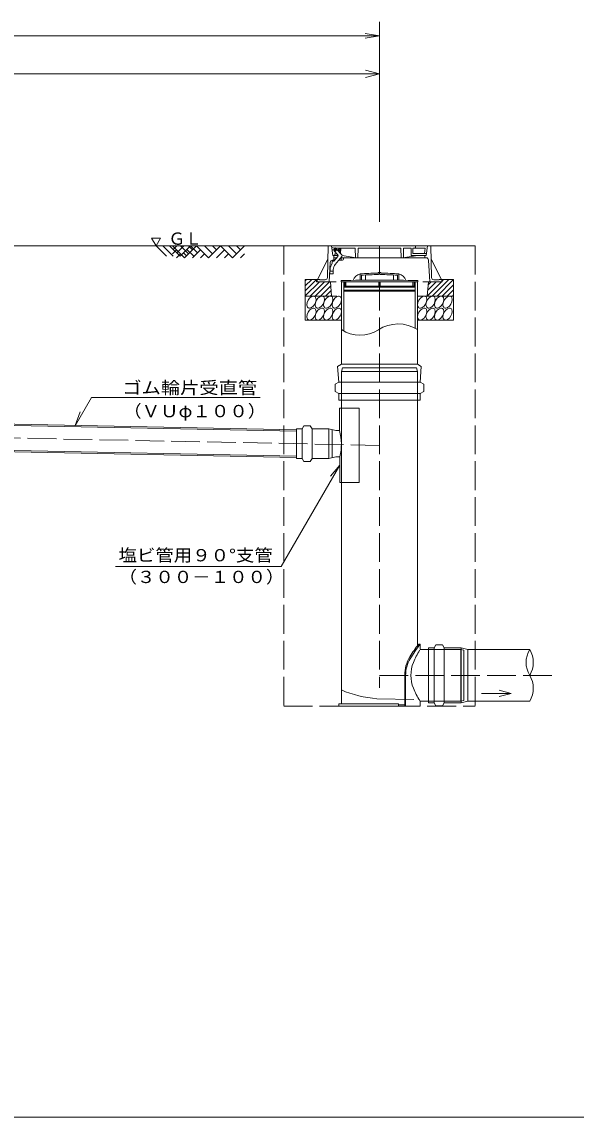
# Model space of a CAD drawing. Units: millimetres on the paper. Extents: x -398 to 406, y -282 to 282.
# Drawn here: x 117.1 to 232.8, y -282 to -53.3 of the extents above; entities that cross this region are included whole.
import ezdxf
from ezdxf.enums import TextEntityAlignment as Align

# ---------------------------------------------------------------- set-up
doc = ezdxf.new("R2010")
doc.units = ezdxf.units.MM
doc.linetypes.add('DASHED', pattern=[7.5, 6, -1.5])
for name, color, linetype, lineweight in [('0-2__0-2__0-2_', 7, 'Continuous', 18), ('0-3__0-3__0-3_', 7, 'Continuous', 18), ('0-4__0-4__F-F_作業___1', 7, 'Continuous', 18)]:
    doc.layers.add(name, color=color, linetype=linetype, lineweight=lineweight)
doc.styles.add('ＭＳ ゴシック', font='')
doc.styles.get('ＭＳ ゴシック').set_extended_font_data('MS Gothic')

msp = doc.modelspace()

# ---------------------------------------------------------------- linework, layer by layer
at = {"layer": '0-2__0-2__0-2_'}
for p, q in [((188.745, -55.69), (191.745, -56.19)), ((188.745, -56.69), (191.745, -56.19)), ((129.262, -134.714), (128.188, -137.559))]:
    msp.add_line(p, q, dxfattribs=at)
at = {"layer": '0-2__0-2__0-2_', "color": 1}
for p, q in [((191.745, -64.142), (188.847, -63.365)), ((21.745, -64.142), (191.745, -64.142)), ((191.745, -64.142), (188.847, -64.918))]:
    msp.add_line(p, q, dxfattribs=at)
at = {"layer": '0-2__0-2__0-2_', "linetype": 'DASHED'}
for p, q in [((171.745, -100.041), (171.745, -196.191)), ((191.745, -100.041), (191.745, -192.382)), ((211.745, -100.041), (211.745, -196.191)), ((191.745, -141.706), (33.495, -138.541)), ((191.745, -189.74), (228.126, -189.74)), ((171.745, -196.191), (211.745, -196.191))]:
    msp.add_line(p, q, dxfattribs=at)
at = {"layer": '0-3__0-3__0-3_'}
for p, q in [((191.745, -95.041), (191.745, -53.274)), ((21.745, -56.19), (191.745, -56.19)), ((211.745, -100.041), (-61.964, -100.041)), ((144.14, -98.417), (146.015, -98.417)), ((145.078, -100.041), (147.254, -102.217)), ((146.5, -100.041), (148.677, -102.217)), ((147.922, -100.041), (150.099, -102.217)), ((148.009, -100.041), (147.965, -100.084)), ((148.545, -100.041), (151.045, -102.541)), ((149.431, -100.041), (148.677, -100.795)), ((150.853, -100.041), (149.388, -101.506)), ((152.275, -100.041), (150.099, -102.217)), ((150.211, -100.041), (151.878, -101.707)), ((153.545, -100.041), (151.045, -102.541)), ((151.878, -100.041), (152.711, -100.874)), ((152.275, -100.041), (153.697, -101.463)), ((153.545, -100.041), (156.045, -102.541)), ((155.211, -100.041), (156.878, -101.707)), ((158.545, -100.041), (156.045, -102.541)), ((156.878, -100.041), (157.711, -100.874)), ((158.545, -100.041), (161.045, -102.541)), ((160.211, -100.041), (161.878, -101.707)), ((163.545, -100.041), (161.045, -102.541)), ((161.878, -100.041), (162.711, -100.874)), ((180.871, -106.654), (181.045, -100.041)), ((181.995, -102.041), (181.695, -100.041)), ((182.495, -100.541), (181.746, -100.387)), ((182.495, -101.444), (182.495, -100.398)), ((183.445, -100.598), (183.205, -100.814)), ((183.445, -101.091), (183.445, -100.541)), ((183.695, -100.541), (183.6, -101.627)), ((201.795, -100.041), (201.495, -102.041)), ((202.445, -100.041), (202.618, -106.654)), ((149.378, -100.874), (148.545, -101.707)), ((150.211, -101.707), (149.378, -102.541)), ((150.81, -101.506), (151.521, -102.217)), ((151.521, -100.795), (152.943, -102.217)), ((154.378, -100.874), (152.711, -102.541)), ((155.211, -101.707), (154.378, -102.541)), ((159.378, -100.874), (157.711, -102.541)), ((160.211, -101.707), (159.378, -102.541)), ((163.545, -101.707), (162.711, -102.541)), ((183.083, -102.041), (181.995, -102.041)), ((183.019, -100.866), (182.026, -100.866)), ((182.245, -102.041), (182.245, -103.041)), ((182.791, -102.541), (182.245, -102.541)), ((182.262, -101.075), (183.023, -101.919)), ((182.417, -101.691), (182.393, -102.041)), ((182.817, -101.691), (182.417, -101.691)), ((182.503, -103.93), (183.87, -102.241)), ((183.861, -101.917), (182.727, -100.657)), ((183.718, -102.541), (201.501, -102.541)), ((183.745, -102.541), (183.745, -103.041)), ((183.925, -102.076), (186.905, -102.541)), ((184.245, -102.791), (184.245, -102.541)), ((196.584, -102.541), (199.788, -102.041)), ((198.745, -101.616), (201.558, -101.616)), ((201.245, -102.041), (201.245, -102.541)), ((181.462, -103.514), (181.245, -107.541)), ((181.962, -103.041), (182.386, -103.041)), ((183.222, -103.041), (183.995, -103.041)), ((202, -103.015), (202.245, -107.541)), ((176.245, -108.394), (177.598, -107.041)), ((176.245, -107.333), (176.537, -107.041)), ((176.245, -107.041), (179.245, -107.041)), ((176.245, -115.541), (176.245, -107.041)), ((176.245, -109.455), (178.62, -107.08)), ((178.62, -107.541), (178.62, -107.041)), ((178.745, -107.091), (178.745, -107.541)), ((179.345, -107.141), (180.372, -107.141)), ((181.423, -105.353), (182.074, -105.353)), ((183.745, -107.541), (183.745, -107.29)), ((187.695, -105.904), (187.695, -107.216)), ((187.995, -107.212), (187.995, -106.182)), ((188.845, -106.125), (188.845, -107.203)), ((194.645, -107.203), (194.645, -106.125)), ((195.495, -106.182), (195.495, -107.212)), ((195.795, -107.216), (195.795, -105.904)), ((202.736, -110.541), (206.236, -107.041)), ((203.118, -107.141), (204.145, -107.141)), ((203.796, -110.541), (207.245, -107.093)), ((204.245, -107.041), (207.245, -107.041)), ((204.87, -107.346), (205.175, -107.041)), ((204.87, -107.041), (204.87, -107.541)), ((207.245, -107.041), (207.245, -115.541)), ((176.245, -110.515), (179.219, -107.541)), ((177.28, -110.541), (180.28, -107.541)), ((178.341, -110.541), (181.341, -107.541)), ((182.675, -107.541), (178.62, -107.541)), ((179.401, -110.541), (181.564, -108.378)), ((180.462, -110.541), (181.646, -109.357)), ((181.495, -107.541), (181.745, -110.541)), ((183.795, -124.771), (183.795, -107.541)), ((184.295, -107.541), (184.295, -117.818)), ((199.195, -108.691), (184.295, -108.691)), ((184.377, -109.291), (184.295, -109.142)), ((184.495, -108.691), (184.495, -107.541)), ((184.52, -108.441), (191.62, -108.441)), ((184.745, -107.566), (184.745, -108.441)), ((191.595, -108.441), (191.595, -107.541)), ((198.745, -108.441), (198.745, -107.566)), ((198.995, -107.541), (198.995, -108.691)), ((199.195, -109.142), (199.112, -109.291)), ((199.195, -117.254), (199.195, -107.541)), ((199.695, -107.541), (199.695, -124.771)), ((204.87, -107.541), (200.839, -107.541)), ((201.995, -107.541), (201.745, -110.541)), ((201.751, -110.465), (204.675, -107.541)), ((201.847, -109.308), (203.614, -107.541)), ((201.944, -108.151), (202.554, -107.541)), ((204.857, -110.541), (207.245, -108.153)), ((205.918, -110.541), (207.245, -109.214)), ((182.825, -110.541), (176.245, -110.541)), ((176.245, -110.541), (182.825, -110.541)), ((181.523, -110.541), (181.727, -110.336)), ((207.245, -110.541), (199.695, -110.541)), ((207.245, -110.541), (200.724, -110.541)), ((200.724, -110.541), (207.245, -110.541)), ((206.978, -110.541), (207.245, -110.275)), ((206.978, -110.541), (207.245, -110.275)), ((176.245, -115.541), (183.795, -115.541)), ((207.245, -115.541), (199.695, -115.541)), ((128.154, -137.599), (131.566, -131.741)), ((131.566, -131.741), (166.805, -131.741)), ((183.795, -195.69), (183.795, -132.257)), ((183.795, -133.956), (183.795, -132.257)), ((199.695, -132.257), (199.695, -183.55)), ((187.473, -133.956), (183.402, -133.956)), ((183.402, -136.258), (183.402, -133.956)), ((187.473, -149.456), (187.473, -133.956)), ((174.409, -138.758), (36.342, -135.997)), ((174.409, -138.483), (36.347, -135.722)), ((174.409, -138.233), (174.409, -144.482)), ((175.599, -138.233), (175.599, -144.482)), ((177.659, -144.482), (177.659, -138.233)), ((181.202, -144.482), (181.202, -138.233)), ((181.852, -138.407), (181.852, -144.308)), ((174.409, -144.235), (36.246, -141.471)), ((174.409, -143.959), (36.251, -141.196)), ((171.209, -167.018), (183.445, -145.825)), ((175.599, -144.482), (174.409, -144.482)), ((181.202, -144.482), (182.601, -144.107)), ((181.502, -148.165), (183.445, -145.825)), ((182.601, -144.107), (183.402, -144.107)), ((183.445, -144.107), (183.445, -149.456)), ((183.445, -149.456), (187.473, -149.456)), ((171.209, -167.018), (136.636, -167.018)), ((203.187, -183.965), (203.187, -195.515)), ((205.247, -183.965), (205.247, -195.515)), ((208.789, -195.515), (208.789, -183.965)), ((210.189, -184.34), (223.126, -184.34)), ((197.015, -196.191), (197.015, -189.74)), ((197.208, -189.74), (197.208, -196.191)), ((219.276, -193.515), (213.026, -193.515)), ((198.895, -194.791), (191.217, -194.626)), ((195.72, -195.891), (197.015, -195.891)), ((223.126, -195.14), (210.189, -195.14))]:
    msp.add_line(p, q, dxfattribs=at)
for points in [[(202.445, -100.041), (181.045, -100.041), (131.045, -100.041)], [(144.14, -98.417), (145.078, -100.041), (146.015, -98.417)], [(186.745, -102.516), (186.695, -100.541), (182.495, -100.541)], [(196.245, -102.541), (196.195, -100.541), (187.295, -100.541), (187.244, -102.541)], [(201.495, -102.041), (198.345, -102.041), (198.345, -100.541), (196.795, -100.541), (196.745, -102.516)], [(201.154, -101.616), (201.315, -100.541), (198.745, -100.541), (198.745, -101.616)], [(199.035, -100.541), (199.295, -100.391), (199.295, -100.041)], [(178.745, -107.091), (178.795, -107.041), (180.972, -102.816)], [(183.031, -102.244), (182.244, -103.216), (181.87, -103.216), (181.87, -103.693)], [(204.745, -107.541), (204.745, -107.091), (204.695, -107.041), (202.517, -102.816)], [(181.444, -104.963), (181.395, -105.903), (182.045, -105.903), (182.093, -104.997)], [(199.745, -107.29), (199.745, -107.541), (183.745, -107.541)], [(191.895, -107.541), (191.895, -108.441), (198.995, -108.441)], [(200.26, -128.479), (200.49, -125.23), (199.695, -124.771), (183.795, -124.771), (182.999, -125.23), (183.229, -128.479), (182.495, -128.899), (182.495, -130.464)], [(199.695, -126.257), (199.494, -125.507), (183.995, -125.507), (183.795, -126.257)], [(183.795, -132.257), (183.795, -126.257), (199.695, -126.257), (199.695, -132.257)], [(183.229, -128.479), (200.26, -128.479), (200.995, -128.899), (200.995, -130.464), (200.24, -130.897)], [(182.495, -130.464), (183.25, -130.897), (200.24, -130.897), (200.24, -132.257), (183.25, -132.257), (183.25, -130.897)], [(183.402, -136.258), (183.402, -138.608), (182.601, -138.608)], [(174.409, -138.233), (175.599, -138.233), (175.961, -137.605), (177.297, -137.605), (177.659, -138.233), (181.202, -138.233), (182.601, -138.608)], [(181.202, -144.482), (177.659, -144.482), (177.297, -145.109), (175.961, -145.109), (175.599, -144.482)], [(199.945, -183.24), (200.245, -183.24), (200.251, -184.34), (201.997, -184.34)], [(201.997, -195.14), (208.747, -195.14), (208.747, -184.34), (201.997, -184.34)], [(208.747, -184.34), (209.397, -184.514), (209.397, -194.965), (208.747, -195.14)], [(216.776, -192.845), (219.276, -193.515), (216.776, -194.185)], [(201.997, -195.14), (200.25, -195.14), (200.245, -196.191), (183.245, -196.191), (183.245, -195.691), (195.72, -195.686), (195.72, -196.191)]]:
    msp.add_lwpolyline(points, dxfattribs=at)
for points in [[(184.431, -109.541), (184.345, -109.391), (184.345, -109.291), (199.145, -109.291), (199.145, -109.391), (199.058, -109.541)], [(178.202, -110.608), (178.053, -110.552), (177.882, -110.543), (177.507, -110.668), (177.134, -110.964), (176.82, -111.386), (176.612, -111.869), (176.542, -112.34), (176.621, -112.728), (176.714, -112.871), (176.837, -112.972), (176.987, -113.028), (177.157, -113.037), (177.532, -112.912), (177.905, -112.616), (178.22, -112.194), (178.428, -111.711), (178.497, -111.24), (178.418, -110.853), (178.326, -110.709)], [(179.968, -110.608), (179.818, -110.552), (179.648, -110.543), (179.273, -110.668), (178.9, -110.964), (178.585, -111.386), (178.377, -111.869), (178.308, -112.34), (178.387, -112.728), (178.479, -112.871), (178.603, -112.972), (178.753, -113.028), (178.923, -113.037), (179.298, -112.912), (179.671, -112.616), (179.986, -112.194), (180.194, -111.711), (180.263, -111.24), (180.184, -110.853), (180.092, -110.709)], [(181.734, -110.608), (181.584, -110.552), (181.414, -110.543), (181.039, -110.668), (180.666, -110.964), (180.351, -111.386), (180.143, -111.869), (180.074, -112.34), (180.153, -112.728), (180.245, -112.871), (180.369, -112.972), (180.518, -113.028), (180.689, -113.037), (181.064, -112.912), (181.437, -112.616), (181.751, -112.194), (181.959, -111.711), (182.029, -111.24), (181.95, -110.853), (181.857, -110.709)], [(183.5, -110.608), (183.35, -110.552), (183.18, -110.543), (182.805, -110.668), (182.431, -110.964), (182.117, -111.386), (181.909, -111.869), (181.839, -112.34), (181.919, -112.728), (182.011, -112.871), (182.135, -112.972), (182.284, -113.028), (182.454, -113.037), (182.83, -112.912), (183.203, -112.616), (183.517, -112.194), (183.725, -111.711), (183.795, -111.24), (183.716, -110.853), (183.623, -110.709)], [(201.355, -110.608), (201.205, -110.552), (201.035, -110.543), (200.66, -110.668), (200.287, -110.964), (199.972, -111.386), (199.764, -111.869), (199.695, -112.34), (199.774, -112.728), (199.866, -112.871), (199.99, -112.972), (200.14, -113.028), (200.31, -113.037), (200.685, -112.912), (201.058, -112.616), (201.373, -112.194), (201.58, -111.711), (201.65, -111.24), (201.571, -110.853), (201.478, -110.709)], [(203.121, -110.608), (202.971, -110.552), (202.801, -110.543), (202.426, -110.668), (202.052, -110.964), (201.738, -111.386), (201.53, -111.869), (201.46, -112.34), (201.54, -112.728), (201.632, -112.871), (201.756, -112.972), (201.905, -113.028), (202.075, -113.037), (202.451, -112.912), (202.824, -112.616), (203.138, -112.194), (203.346, -111.711), (203.416, -111.24), (203.337, -110.853), (203.244, -110.709)], [(204.886, -110.608), (204.737, -110.552), (204.567, -110.543), (204.191, -110.668), (203.818, -110.964), (203.504, -111.386), (203.296, -111.869), (203.226, -112.34), (203.305, -112.728), (203.398, -112.871), (203.521, -112.972), (203.671, -113.028), (203.841, -113.037), (204.216, -112.912), (204.59, -112.616), (204.904, -112.194), (205.112, -111.711), (205.182, -111.24), (205.102, -110.853), (205.01, -110.709)], [(206.652, -110.608), (206.503, -110.552), (206.332, -110.543), (205.957, -110.668), (205.584, -110.964), (205.27, -111.386), (205.062, -111.869), (204.992, -112.34), (205.071, -112.728), (205.164, -112.871), (205.287, -112.972), (205.437, -113.028), (205.607, -113.037), (205.982, -112.912), (206.355, -112.616), (206.67, -112.194), (206.878, -111.711), (206.947, -111.24), (206.868, -110.853), (206.776, -110.709)], [(178.202, -113.108), (178.053, -113.052), (177.882, -113.043), (177.507, -113.168), (177.134, -113.464), (176.82, -113.886), (176.612, -114.369), (176.542, -114.84), (176.621, -115.228), (176.714, -115.371), (176.837, -115.472), (176.987, -115.528), (177.157, -115.537), (177.532, -115.412), (177.905, -115.116), (178.22, -114.694), (178.428, -114.211), (178.497, -113.74), (178.418, -113.353), (178.326, -113.209)], [(179.968, -113.108), (179.818, -113.052), (179.648, -113.043), (179.273, -113.168), (178.9, -113.464), (178.585, -113.886), (178.377, -114.369), (178.308, -114.84), (178.387, -115.228), (178.479, -115.371), (178.603, -115.472), (178.753, -115.528), (178.923, -115.537), (179.298, -115.412), (179.671, -115.116), (179.986, -114.694), (180.194, -114.211), (180.263, -113.74), (180.184, -113.353), (180.092, -113.209)], [(181.734, -113.108), (181.584, -113.052), (181.414, -113.043), (181.039, -113.168), (180.666, -113.464), (180.351, -113.886), (180.143, -114.369), (180.074, -114.84), (180.153, -115.228), (180.245, -115.371), (180.369, -115.472), (180.518, -115.528), (180.689, -115.537), (181.064, -115.412), (181.437, -115.116), (181.751, -114.694), (181.959, -114.211), (182.029, -113.74), (181.95, -113.353), (181.857, -113.209)], [(183.5, -113.108), (183.35, -113.052), (183.18, -113.043), (182.805, -113.168), (182.431, -113.464), (182.117, -113.886), (181.909, -114.369), (181.839, -114.84), (181.919, -115.228), (182.011, -115.371), (182.135, -115.472), (182.284, -115.528), (182.454, -115.537), (182.83, -115.412), (183.203, -115.116), (183.517, -114.694), (183.725, -114.211), (183.795, -113.74), (183.716, -113.353), (183.623, -113.209)], [(201.355, -113.108), (201.205, -113.052), (201.035, -113.043), (200.66, -113.168), (200.287, -113.464), (199.972, -113.886), (199.764, -114.369), (199.695, -114.84), (199.774, -115.228), (199.866, -115.371), (199.99, -115.472), (200.14, -115.528), (200.31, -115.537), (200.685, -115.412), (201.058, -115.116), (201.373, -114.694), (201.58, -114.211), (201.65, -113.74), (201.571, -113.353), (201.478, -113.209)], [(203.121, -113.108), (202.971, -113.052), (202.801, -113.043), (202.426, -113.168), (202.052, -113.464), (201.738, -113.886), (201.53, -114.369), (201.46, -114.84), (201.54, -115.228), (201.632, -115.371), (201.756, -115.472), (201.905, -115.528), (202.075, -115.537), (202.451, -115.412), (202.824, -115.116), (203.138, -114.694), (203.346, -114.211), (203.416, -113.74), (203.337, -113.353), (203.244, -113.209)], [(204.886, -113.108), (204.737, -113.052), (204.567, -113.043), (204.191, -113.168), (203.818, -113.464), (203.504, -113.886), (203.296, -114.369), (203.226, -114.84), (203.305, -115.228), (203.398, -115.371), (203.521, -115.472), (203.671, -115.528), (203.841, -115.537), (204.216, -115.412), (204.59, -115.116), (204.904, -114.694), (205.112, -114.211), (205.182, -113.74), (205.102, -113.353), (205.01, -113.209)], [(206.652, -113.108), (206.503, -113.052), (206.332, -113.043), (205.957, -113.168), (205.584, -113.464), (205.27, -113.886), (205.062, -114.369), (204.992, -114.84), (205.071, -115.228), (205.164, -115.371), (205.287, -115.472), (205.437, -115.528), (205.607, -115.537), (205.982, -115.412), (206.355, -115.116), (206.67, -114.694), (206.878, -114.211), (206.947, -113.74), (206.868, -113.353), (206.776, -113.209)], [(201.997, -183.965), (203.187, -183.965), (203.549, -183.337), (204.884, -183.337), (205.247, -183.965), (208.789, -183.965), (210.189, -184.34), (210.189, -195.14), (208.789, -195.515), (205.247, -195.515), (204.884, -196.142), (203.549, -196.142), (203.187, -195.515), (201.997, -195.515)]]:
    msp.add_lwpolyline(points, close=True, dxfattribs=at)
msp.add_circle((182.495, -100.866), 0.312, dxfattribs=at)
for centre, radius, start, end in [((182.837, -102.087), 0.25, 321, 41.99993), ((183.372, -101), 0.25, 132.00001, 222), ((183.095, -101.091), 0.2, 316.92401, 75.59573), ((183.095, -101.091), 0.35, 314.81138, 0), ((183.676, -102.084), 0.25, 320.99993, 41.99993), ((183.995, -102.791), 0.25, 270, 0), ((201.501, -103.041), 0.5, 3.09455, 90), ((183.94, -105.094), 2.5, 145.92847, 177), ((181.962, -103.541), 0.5, 90, 176.90544), ((183.94, -105.094), 1.85, 141, 177), ((179.345, -107.041), 0.1, 180, 270), ((180.372, -106.641), 0.5, 270, 358.5), ((191.741, -426.798), 319.608, 88.56626, 91.43374), ((188.148, -107.852), 2, 103.09734, 162.10221), ((191.745, -156.041), 50.3, 90.457, 94.61828), ((191.745, -156.041), 50, 90.22918, 94.30122), ((191.745, -106.041), 0.5, 36.64103, 143.35894), ((191.745, -106.041), 0.2, 359.88541, 180.11459), ((191.745, -156.041), 50, 85.69878, 89.77082), ((191.745, -156.041), 50.3, 85.38172, 89.543), ((195.341, -107.852), 2, 17.89779, 76.90265), ((203.118, -106.641), 0.5, 181.5, 270), ((204.145, -107.041), 0.1, 270, 0), ((195.626, -123.951), 7.588, 57.5752, 122.75285), ((187.68, -111.598), 7.1, 236.82439, 302.75285), ((173.439, -141.435), 10.356, 345.04851, 15.84309), ((216.935, -197.181), 21.979, 140.62994, 149.07394), ((226.752, -203.548), 33.393, 142.54302, 148.84928), ((213.086, -192.8), 15.373, 147.40228, 157.98224), ((227.611, -187.04), 5.235, 148.95178, 211.04822), ((218.641, -187.04), 5.235, 328.95178, 31.04822), ((204.514, -189.74), 7.499, 149.07394, 180), ((203.907, -189.74), 6.699, 148.84929, 180), ((205.518, -189.74), 7.21, 157.98224, 202.01776), ((218.641, -192.44), 5.235, 328.95178, 31.04822), ((193.109, -171.05), 23.652, 246.80867, 265.41385), ((213.086, -186.679), 15.373, 202.01776, 212.73965)]:
    msp.add_arc(centre, radius, start, end, dxfattribs=at)
at = {"layer": '0-4__0-4__F-F_作業___1'}
msp.add_line((405.5, -282), (-398, -282), dxfattribs=at)

# ---------------------------------------------------------------- texts
at = {"layer": '0-3__0-3__0-3_', "style": 'ＭＳ ゴシック'}
msp.add_text('ＧＬ', height=2.566, dxfattribs=at).set_placement((147.668, -100.585), align=Align.BOTTOM_LEFT)
for s, width, p in [('ゴム輪片受直管', 1.15, (138.031, -131.727)), ('（ＶＵφ１００）', 1.1, (138.223, -136.608)), ('塩ビ管用９０°支管', 1.1, (137.241, -166.704)), ('（３００－１００）', 1.1, (137.241, -171.238))]:
    msp.add_text(s, height=2.566, dxfattribs=dict(at, width=width)).set_placement(p, align=Align.BOTTOM_LEFT)

doc.saveas('drawing.dxf')
